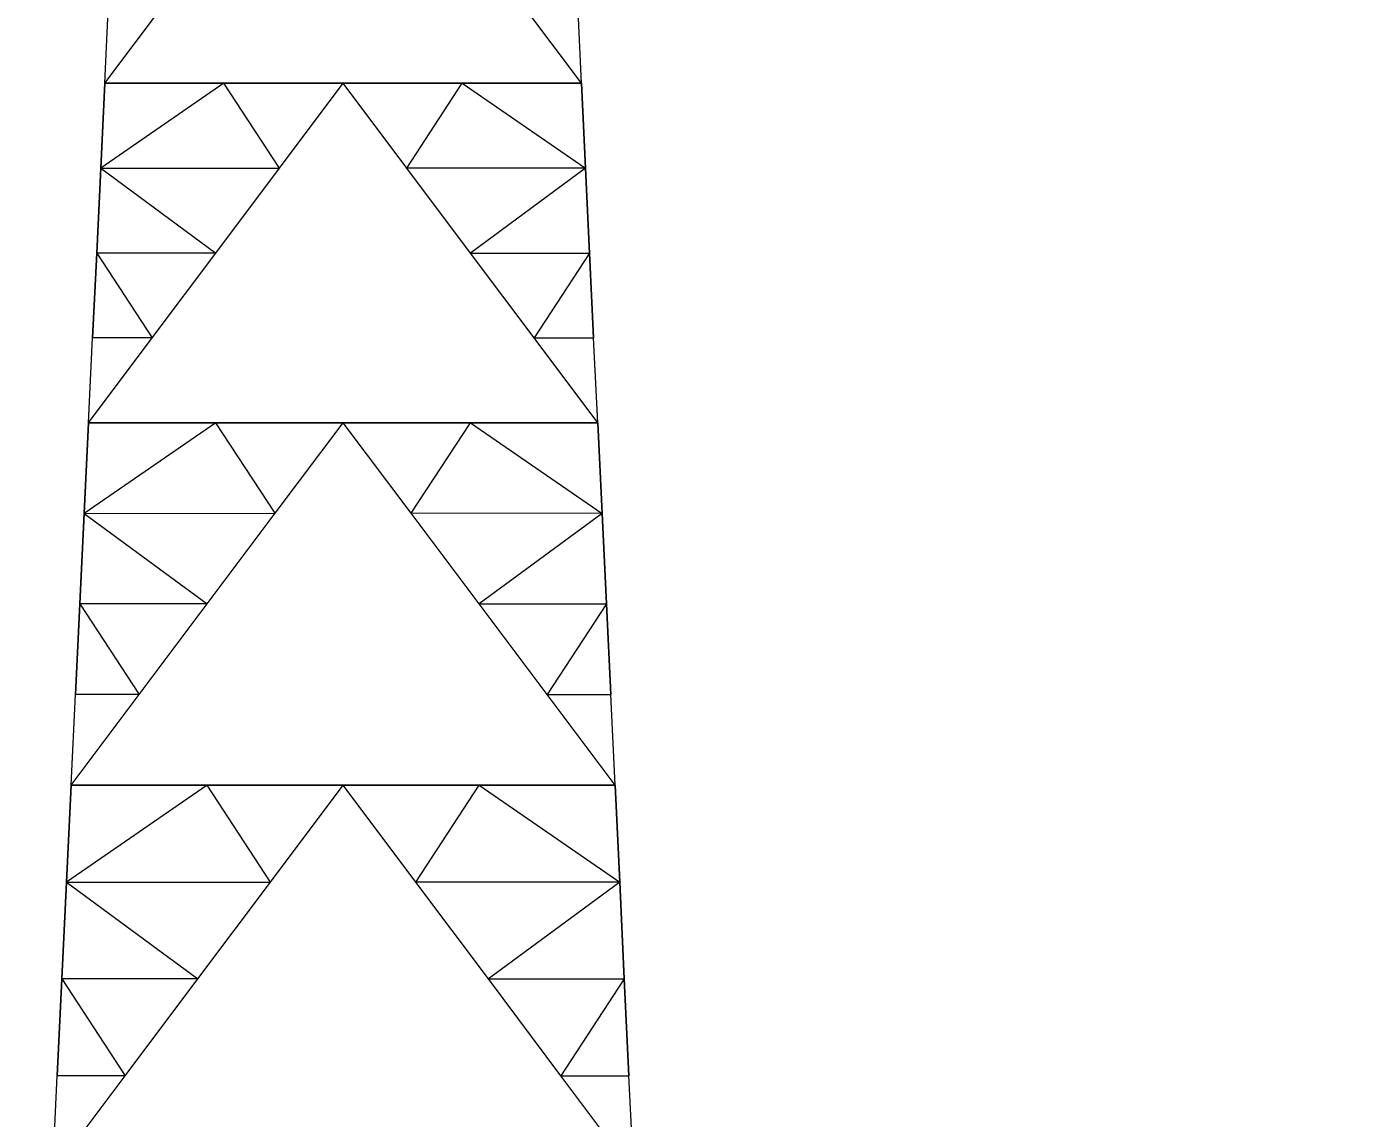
# Model space of a CAD drawing. Header units: millimetres. Extents: x 674 to 5889, y -153 to 3954.
# Drawn here: x 3122.31 to 3145.56, y 1359.39 to 1378.41 of the extents above; entities that cross this region are included whole.
import ezdxf

# ---------------------------------------------------------------- set-up
doc = ezdxf.new("R2010")
doc.units = ezdxf.units.MM
doc.layers.add('Dimensions', color=7, linetype='Continuous')
doc.layers.add('Towers', color=1, linetype='Continuous', lineweight=0)
doc.styles.get("Standard").update_dxf_attribs({"font": 'arial.ttf'})
doc.dimstyles.new('ISO-25', dxfattribs={"dimtxt": 2.5, "dimasz": 2.5, "dimexe": 1.25, "dimexo": 0.625, "dimtad": 1, "dimtxsty": 'Standard', "dimcen": 2.5, "dimadec": 0, "dimazin": 0, "dimtfac": 1, "dimtmove": 0, "dimatfit": 3, "dimfxl": 1, "dimarcsym": 0})

# ---------------------------------------------------------------- blocks, each defined once
blk = doc.blocks.new('_ArchTick')
at = {"color": 0, "linetype": 'ByBlock', "const_width": 0.15}
blk.add_lwpolyline([(-0.5, -0.5), (0.5, 0.5)], dxfattribs=at)
blk = doc.blocks.new('*D60')
at = {"color": 0, "lineweight": -2, "transparency": 16777216}
blk.add_line((2829.274, -144.563), (2959.274, -144.563), dxfattribs=at)
at = {"layer": 'Defpoints', "color": 0, "transparency": 16777216}
for p in [(5528.478, 3774.077), (5768.478, 3774.077), (5768.478, 3752.482), (2829.274, -118.354), (2959.274, -118.354), (2959.274, -144.563)]:
    blk.add_point(p, dxfattribs=at)
at = {"layer": 'Dimensions', "color": 0, "lineweight": -2, "transparency": 16777216}
blk.add_line((5528.478, 3752.482), (5768.478, 3752.482), dxfattribs=at)
at = {"color": 0, "lineweight": -2, "transparency": 16777216, "xscale": 15, "yscale": 15, "zscale": 15, "rotation": 180}
blk.add_blockref('_ArchTick', (2829.274, -144.563), dxfattribs=at)
at = {"color": 0, "lineweight": -2, "transparency": 16777216, "xscale": 15, "yscale": 15, "zscale": 15}
blk.add_blockref('_ArchTick', (2959.274, -144.563), dxfattribs=at)
at = {"layer": 'Dimensions', "color": 0, "lineweight": -2, "transparency": 16777216, "xscale": 2.5, "yscale": 2.5, "zscale": 2.5, "rotation": 180}
blk.add_blockref('_ArchTick', (5528.478, 3752.482), dxfattribs=at)
at = {"layer": 'Dimensions', "color": 0, "lineweight": -2, "transparency": 16777216, "xscale": 2.5, "yscale": 2.5, "zscale": 2.5}
blk.add_blockref('_ArchTick', (5768.478, 3752.482), dxfattribs=at)
at = {"color": 0, "transparency": 16777216, "insert": (2894.274, -136.274), "char_height": 15, "attachment_point": 5}
blk.add_mtext('130', dxfattribs=at)
at = {"layer": 'Dimensions', "color": 0, "transparency": 16777216, "insert": (5648.478, 3755.404), "char_height": 4.5, "attachment_point": 5}
blk.add_mtext('240m', dxfattribs=at)
blk = doc.blocks.new('*D58')
at = {"color": 0, "lineweight": -2, "transparency": 16777216}
blk.add_line((2393.626, -144.563), (2483.626, -144.563), dxfattribs=at)
at = {"layer": 'Defpoints', "color": 0, "transparency": 16777216}
for p in [(5603.478, 3819.077), (5583.397, 3774.077), (5603.478, 3774.077), (2393.626, -80.976), (2483.626, -80.976), (2483.626, -144.563)]:
    blk.add_point(p, dxfattribs=at)
at = {"layer": 'Dimensions', "color": 0, "lineweight": -2, "transparency": 16777216}
blk.add_line((5583.397, 3819.077), (5583.397, 3774.077), dxfattribs=at)
at = {"color": 0, "lineweight": -2, "transparency": 16777216, "xscale": 15, "yscale": 15, "zscale": 15, "rotation": 180}
blk.add_blockref('_ArchTick', (2393.626, -144.563), dxfattribs=at)
at = {"color": 0, "lineweight": -2, "transparency": 16777216, "xscale": 15, "yscale": 15, "zscale": 15}
blk.add_blockref('_ArchTick', (2483.626, -144.563), dxfattribs=at)
at = {"layer": 'Dimensions', "color": 0, "lineweight": -2, "transparency": 16777216, "xscale": 2.5, "yscale": 2.5, "zscale": 2.5}
for p, rotation in [((5583.397, 3819.077), 90), ((5583.397, 3774.077), 270)]:
    blk.add_blockref('_ArchTick', p, dxfattribs=dict(at, rotation=rotation))
at = {"color": 0, "transparency": 16777216, "insert": (2438.626, -136.279), "char_height": 15, "attachment_point": 5}
blk.add_mtext('90', dxfattribs=at)
at = {"layer": 'Dimensions', "color": 0, "transparency": 16777216, "insert": (5580.484, 3796.577), "char_height": 4.5, "attachment_point": 5, "rotation": 90}
blk.add_mtext('45m', dxfattribs=at)
blk = doc.blocks.new('*D62')
at = {"color": 0, "lineweight": -2, "transparency": 16777216}
blk.add_line((2577.797, -35.976), (2577.797, -85.976), dxfattribs=at)
at = {"layer": 'Defpoints', "color": 0, "transparency": 16777216}
for p in [(5529.806, 3893.742), (5528.478, 3889.077), (5643.378, 3856.377), (2597.989, -35.976), (2577.797, -85.976), (2597.989, -85.976)]:
    blk.add_point(p, dxfattribs=at)
at = {"layer": 'Dimensions', "color": 0, "lineweight": -2, "transparency": 16777216}
blk.add_line((5644.706, 3861.042), (5529.806, 3893.742), dxfattribs=at)
at = {"color": 0, "lineweight": -2, "transparency": 16777216, "xscale": 15, "yscale": 15, "zscale": 15}
for p, rotation in [((2577.797, -35.976), 90), ((2577.797, -85.976), 270)]:
    blk.add_blockref('_ArchTick', p, dxfattribs=dict(at, rotation=rotation))
at = {"layer": 'Dimensions', "color": 0, "lineweight": -2, "transparency": 16777216, "xscale": 2.5, "yscale": 2.5, "zscale": 2.5}
for p, rotation in [((5529.806, 3893.742), 164.113896019455), ((5644.706, 3861.042), 344.113896019455)]:
    blk.add_blockref('_ArchTick', p, dxfattribs=dict(at, rotation=rotation))
at = {"color": 0, "transparency": 16777216, "insert": (2569.514, -60.976), "char_height": 15, "attachment_point": 5, "rotation": 90}
blk.add_mtext('50', dxfattribs=at)
at = {"layer": 'Dimensions', "color": 0, "transparency": 16777216, "insert": (5588.056, 3880.203), "char_height": 4.5, "attachment_point": 5, "rotation": 344.1139}
blk.add_mtext('119.5m', dxfattribs=at)
blk = doc.blocks.new('*D63')
at = {"color": 0, "lineweight": -2, "transparency": 16777216}
blk.add_line((2809.512, -31.439), (2809.512, -86.439), dxfattribs=at)
at = {"layer": 'Defpoints', "color": 0, "transparency": 16777216}
for p in [(5643.378, 3866.577), (5527.736, 3834.542), (5528.478, 3832.07), (2829.274, -31.439), (2809.512, -86.439), (2829.274, -86.439)]:
    blk.add_point(p, dxfattribs=at)
at = {"layer": 'Dimensions', "color": 0, "lineweight": -2, "transparency": 16777216}
blk.add_line((5642.636, 3869.049), (5527.736, 3834.542), dxfattribs=at)
at = {"color": 0, "lineweight": -2, "transparency": 16777216, "xscale": 15, "yscale": 15, "zscale": 15}
for p, rotation in [((2809.512, -31.439), 90), ((2809.512, -86.439), 270)]:
    blk.add_blockref('_ArchTick', p, dxfattribs=dict(at, rotation=rotation))
at = {"layer": 'Dimensions', "color": 0, "lineweight": -2, "transparency": 16777216, "xscale": 2.5, "yscale": 2.5, "zscale": 2.5}
for p, rotation in [((5642.636, 3869.049), 16.71614301521846), ((5527.736, 3834.542), 196.7161430152185)]:
    blk.add_blockref('_ArchTick', p, dxfattribs=dict(at, rotation=rotation))
at = {"color": 0, "transparency": 16777216, "insert": (2801.259, -58.939), "char_height": 15, "attachment_point": 5, "rotation": 90}
blk.add_mtext('55', dxfattribs=at)
at = {"layer": 'Dimensions', "color": 0, "transparency": 16777216, "insert": (5584.345, 3854.594), "char_height": 4.5, "attachment_point": 5, "rotation": 16.7161}
blk.add_mtext('120m', dxfattribs=at)
blk = doc.blocks.new('*D59')
at = {"color": 0, "lineweight": -2, "transparency": 16777216}
blk.add_line((2597.989, -144.563), (2697.989, -144.563), dxfattribs=at)
at = {"layer": 'Defpoints', "color": 0, "transparency": 16777216}
for p in [(5623.478, 3781.175), (5673.478, 3781.175), (5673.478, 3764.268), (2597.989, -85.976), (2697.989, -85.976), (2697.989, -144.563)]:
    blk.add_point(p, dxfattribs=at)
at = {"layer": 'Dimensions', "color": 0, "lineweight": -2, "transparency": 16777216}
blk.add_line((5623.478, 3764.268), (5673.478, 3764.268), dxfattribs=at)
at = {"color": 0, "lineweight": -2, "transparency": 16777216, "xscale": 15, "yscale": 15, "zscale": 15, "rotation": 180}
blk.add_blockref('_ArchTick', (2597.989, -144.563), dxfattribs=at)
at = {"color": 0, "lineweight": -2, "transparency": 16777216, "xscale": 15, "yscale": 15, "zscale": 15}
blk.add_blockref('_ArchTick', (2697.989, -144.563), dxfattribs=at)
at = {"layer": 'Dimensions', "color": 0, "lineweight": -2, "transparency": 16777216, "xscale": 2.5, "yscale": 2.5, "zscale": 2.5, "rotation": 180}
blk.add_blockref('_ArchTick', (5623.478, 3764.268), dxfattribs=at)
at = {"layer": 'Dimensions', "color": 0, "lineweight": -2, "transparency": 16777216, "xscale": 2.5, "yscale": 2.5, "zscale": 2.5}
blk.add_blockref('_ArchTick', (5673.478, 3764.268), dxfattribs=at)
at = {"color": 0, "transparency": 16777216, "insert": (2647.989, -136.279), "char_height": 15, "attachment_point": 5}
blk.add_mtext('100', dxfattribs=at)
at = {"layer": 'Dimensions', "color": 0, "transparency": 16777216, "insert": (5648.478, 3767.191), "char_height": 4.5, "attachment_point": 5}
blk.add_mtext('50m', dxfattribs=at)
blk = doc.blocks.new('*D61')
at = {"color": 0, "lineweight": -2, "transparency": 16777216}
blk.add_line((2373.545, -35.976), (2373.545, -80.976), dxfattribs=at)
at = {"layer": 'Defpoints', "color": 0, "transparency": 16777216}
for p in [(5648.478, 3856.377), (5645.288, 3779.077), (5648.478, 3779.077), (2393.626, -35.976), (2373.545, -80.976), (2393.626, -80.976)]:
    blk.add_point(p, dxfattribs=at)
at = {"layer": 'Dimensions', "color": 0, "lineweight": -2, "transparency": 16777216}
blk.add_line((5645.288, 3856.377), (5645.288, 3779.077), dxfattribs=at)
at = {"color": 0, "lineweight": -2, "transparency": 16777216, "xscale": 15, "yscale": 15, "zscale": 15}
for p, rotation in [((2373.545, -35.976), 90), ((2373.545, -80.976), 270)]:
    blk.add_blockref('_ArchTick', p, dxfattribs=dict(at, rotation=rotation))
at = {"layer": 'Dimensions', "color": 0, "lineweight": -2, "transparency": 16777216, "xscale": 2.5, "yscale": 2.5, "zscale": 2.5}
for p, rotation in [((5645.288, 3856.377), 90), ((5645.288, 3779.077), 270)]:
    blk.add_blockref('_ArchTick', p, dxfattribs=dict(at, rotation=rotation))
at = {"color": 0, "transparency": 16777216, "insert": (2365.292, -58.476), "char_height": 15, "attachment_point": 5, "rotation": 90}
blk.add_mtext('45', dxfattribs=at)
at = {"layer": 'Dimensions', "color": 0, "transparency": 16777216, "insert": (5642.364, 3817.906), "char_height": 4.5, "attachment_point": 5, "rotation": 90}
blk.add_mtext('77.3m', dxfattribs=at)

msp = doc.modelspace()

# ---------------------------------------------------------------- linework, layer by layer
at = {"layer": 'Towers'}
for p, q in [((3123.674, 1377.421), (3124.712, 1378.805)), ((3123.674, 1377.421), (3124.712, 1378.805)), ((3123.674, 1377.421), (3123.74, 1378.805)), ((3123.674, 1377.421), (3123.74, 1378.805)), ((3123.674, 1377.421), (3123.74, 1378.805)), ((3123.674, 1377.421), (3123.74, 1378.805)), ((3131.977, 1377.421), (3130.939, 1378.805)), ((3131.977, 1377.421), (3130.939, 1378.805)), ((3131.977, 1377.421), (3131.911, 1378.805)), ((3131.977, 1377.421), (3131.911, 1378.805)), ((3131.977, 1377.421), (3131.911, 1378.805)), ((3131.977, 1377.421), (3131.911, 1378.805)), ((3125.75, 1377.421), (3123.603, 1375.943)), ((3125.75, 1377.421), (3123.603, 1375.943)), ((3123.603, 1375.944), (3123.674, 1377.421)), ((3123.674, 1377.421), (3123.603, 1375.943)), ((3123.603, 1375.944), (3123.674, 1377.421)), ((3123.603, 1375.943), (3123.674, 1377.421)), ((3123.603, 1375.944), (3123.674, 1377.421)), ((3123.674, 1377.421), (3123.603, 1375.943)), ((3123.603, 1375.944), (3123.674, 1377.421)), ((3123.603, 1375.943), (3123.674, 1377.421)), ((3123.674, 1377.421), (3125.75, 1377.421)), ((3125.75, 1377.421), (3123.674, 1377.421)), ((3123.674, 1377.421), (3124.712, 1377.421)), ((3124.712, 1377.421), (3123.674, 1377.421)), ((3123.674, 1377.421), (3125.75, 1377.421)), ((3125.75, 1377.421), (3123.674, 1377.421)), ((3127.826, 1377.421), (3123.674, 1377.421)), ((3123.674, 1377.421), (3127.826, 1377.421)), ((3125.75, 1377.421), (3123.674, 1377.421)), ((3125.75, 1377.421), (3123.674, 1377.421)), ((3125.75, 1377.421), (3126.788, 1377.421)), ((3126.788, 1377.421), (3125.75, 1377.421)), ((3126.718, 1375.944), (3125.75, 1377.421)), ((3127.826, 1377.421), (3125.75, 1377.421)), ((3126.718, 1375.944), (3125.75, 1377.421)), ((3127.826, 1377.421), (3125.75, 1377.421)), ((3126.718, 1375.944), (3127.826, 1377.421)), ((3126.718, 1375.944), (3127.826, 1377.421)), ((3128.863, 1377.421), (3126.788, 1377.421)), ((3128.863, 1377.421), (3126.788, 1377.421)), ((3131.977, 1377.421), (3127.826, 1377.421)), ((3127.826, 1377.421), (3131.977, 1377.421)), ((3128.934, 1375.944), (3127.826, 1377.421)), ((3127.826, 1377.421), (3129.901, 1377.421)), ((3128.934, 1375.944), (3127.826, 1377.421)), ((3127.826, 1377.421), (3129.901, 1377.421)), ((3128.863, 1377.421), (3129.901, 1377.421)), ((3129.901, 1377.421), (3128.863, 1377.421)), ((3128.934, 1375.944), (3129.901, 1377.421)), ((3128.934, 1375.944), (3129.901, 1377.421)), ((3131.977, 1377.421), (3129.901, 1377.421)), ((3129.901, 1377.421), (3131.977, 1377.421)), ((3129.901, 1377.421), (3131.977, 1377.421)), ((3129.901, 1377.421), (3131.977, 1377.421)), ((3129.901, 1377.421), (3132.048, 1375.943)), ((3129.901, 1377.421), (3131.977, 1377.421)), ((3129.901, 1377.421), (3132.048, 1375.943)), ((3129.901, 1377.421), (3131.977, 1377.421)), ((3130.939, 1377.421), (3131.977, 1377.421)), ((3131.977, 1377.421), (3130.939, 1377.421)), ((3132.048, 1375.944), (3131.977, 1377.421)), ((3131.977, 1377.421), (3132.048, 1375.943)), ((3132.048, 1375.944), (3131.977, 1377.421)), ((3132.048, 1375.943), (3131.977, 1377.421)), ((3132.048, 1375.944), (3131.977, 1377.421)), ((3131.977, 1377.421), (3132.048, 1375.943)), ((3132.048, 1375.944), (3131.977, 1377.421)), ((3132.048, 1375.943), (3131.977, 1377.421)), ((3123.533, 1374.465), (3123.603, 1375.944)), ((3123.533, 1374.465), (3123.603, 1375.944)), ((3123.603, 1375.943), (3123.533, 1374.465)), ((3123.533, 1374.465), (3123.603, 1375.943)), ((3123.603, 1375.943), (3123.533, 1374.465)), ((3123.533, 1374.465), (3123.603, 1375.943)), ((3123.603, 1375.943), (3126.718, 1375.944)), ((3123.603, 1375.943), (3126.718, 1375.944)), ((3123.603, 1375.943), (3123.603, 1375.944)), ((3123.603, 1375.943), (3123.603, 1375.944)), ((3123.603, 1375.943), (3125.608, 1374.465)), ((3123.603, 1375.943), (3125.608, 1374.465)), ((3125.608, 1374.465), (3126.718, 1375.944)), ((3125.608, 1374.465), (3126.718, 1375.944)), ((3130.043, 1374.465), (3128.934, 1375.944)), ((3132.048, 1375.943), (3128.934, 1375.944)), ((3130.043, 1374.465), (3128.934, 1375.944)), ((3132.048, 1375.943), (3128.934, 1375.944)), ((3132.048, 1375.943), (3130.043, 1374.465)), ((3132.048, 1375.943), (3130.043, 1374.465)), ((3132.119, 1374.465), (3132.048, 1375.944)), ((3132.048, 1375.943), (3132.048, 1375.944)), ((3132.119, 1374.465), (3132.048, 1375.944)), ((3132.048, 1375.943), (3132.048, 1375.944)), ((3132.048, 1375.943), (3132.119, 1374.465)), ((3132.119, 1374.465), (3132.048, 1375.943)), ((3132.048, 1375.943), (3132.119, 1374.465)), ((3132.119, 1374.465), (3132.048, 1375.943)), ((3123.462, 1372.987), (3123.533, 1374.465)), ((3123.533, 1374.465), (3123.462, 1372.987)), ((3123.462, 1372.987), (3123.533, 1374.465)), ((3123.462, 1372.987), (3123.533, 1374.465)), ((3123.533, 1374.465), (3123.462, 1372.987)), ((3123.462, 1372.987), (3123.533, 1374.465)), ((3123.533, 1374.465), (3124.5, 1372.987)), ((3125.608, 1374.465), (3123.533, 1374.465)), ((3123.533, 1374.465), (3124.5, 1372.987)), ((3125.608, 1374.465), (3123.533, 1374.465)), ((3123.533, 1374.465), (3123.533, 1374.465)), ((3123.533, 1374.465), (3123.533, 1374.465)), ((3124.5, 1372.987), (3125.608, 1374.465)), ((3124.5, 1372.987), (3125.608, 1374.465)), ((3131.151, 1372.987), (3130.043, 1374.465)), ((3130.043, 1374.465), (3132.119, 1374.465)), ((3131.151, 1372.987), (3130.043, 1374.465)), ((3130.043, 1374.465), (3132.119, 1374.465)), ((3132.119, 1374.465), (3131.151, 1372.987)), ((3132.119, 1374.465), (3131.151, 1372.987)), ((3132.189, 1372.987), (3132.119, 1374.465)), ((3132.119, 1374.465), (3132.189, 1372.987)), ((3132.119, 1374.465), (3132.119, 1374.465)), ((3132.189, 1372.987), (3132.119, 1374.465)), ((3132.189, 1372.987), (3132.119, 1374.465)), ((3132.119, 1374.465), (3132.189, 1372.987)), ((3132.119, 1374.465), (3132.119, 1374.465)), ((3132.189, 1372.987), (3132.119, 1374.465)), ((3123.391, 1371.509), (3124.5, 1372.987)), ((3123.391, 1371.509), (3124.5, 1372.987)), ((3123.391, 1371.509), (3123.462, 1372.987)), ((3123.391, 1371.509), (3123.462, 1372.987)), ((3123.391, 1371.509), (3123.462, 1372.987)), ((3123.391, 1371.509), (3123.462, 1372.987)), ((3124.5, 1372.987), (3123.462, 1372.987)), ((3124.5, 1372.987), (3123.462, 1372.987)), ((3123.462, 1372.987), (3123.462, 1372.987)), ((3123.462, 1372.987), (3123.462, 1372.987)), ((3132.26, 1371.509), (3131.151, 1372.987)), ((3131.151, 1372.987), (3132.189, 1372.987)), ((3132.26, 1371.509), (3131.151, 1372.987)), ((3131.151, 1372.987), (3132.189, 1372.987)), ((3132.26, 1371.509), (3132.189, 1372.987)), ((3132.189, 1372.987), (3132.189, 1372.987)), ((3132.26, 1371.509), (3132.189, 1372.987)), ((3132.26, 1371.509), (3132.189, 1372.987)), ((3132.189, 1372.987), (3132.189, 1372.987)), ((3132.26, 1371.509), (3132.189, 1372.987)), ((3125.608, 1371.509), (3123.316, 1369.93)), ((3125.608, 1371.509), (3123.316, 1369.93)), ((3123.316, 1369.931), (3123.391, 1371.509)), ((3123.391, 1371.509), (3123.316, 1369.93)), ((3123.316, 1369.931), (3123.391, 1371.509)), ((3123.316, 1369.93), (3123.391, 1371.509)), ((3123.316, 1369.931), (3123.391, 1371.509)), ((3123.391, 1371.509), (3123.316, 1369.93)), ((3123.316, 1369.931), (3123.391, 1371.509)), ((3123.316, 1369.93), (3123.391, 1371.509)), ((3123.391, 1371.509), (3125.608, 1371.509)), ((3125.608, 1371.509), (3123.391, 1371.509)), ((3123.391, 1371.509), (3124.5, 1371.509)), ((3124.5, 1371.509), (3123.391, 1371.509)), ((3123.391, 1371.509), (3125.608, 1371.509)), ((3125.608, 1371.509), (3123.391, 1371.509)), ((3127.826, 1371.509), (3123.391, 1371.509)), ((3123.391, 1371.509), (3127.826, 1371.509)), ((3125.608, 1371.509), (3123.391, 1371.509)), ((3125.608, 1371.509), (3123.391, 1371.509)), ((3125.608, 1371.509), (3126.717, 1371.509)), ((3126.717, 1371.509), (3125.608, 1371.509)), ((3126.642, 1369.931), (3125.608, 1371.509)), ((3127.826, 1371.509), (3125.608, 1371.509)), ((3126.642, 1369.931), (3125.608, 1371.509)), ((3127.826, 1371.509), (3125.608, 1371.509)), ((3126.642, 1369.931), (3127.826, 1371.509)), ((3126.642, 1369.931), (3127.826, 1371.509)), ((3128.934, 1371.509), (3126.717, 1371.509)), ((3128.934, 1371.509), (3126.717, 1371.509)), ((3132.26, 1371.509), (3127.826, 1371.509)), ((3127.826, 1371.509), (3132.26, 1371.509)), ((3129.009, 1369.931), (3127.826, 1371.509)), ((3127.826, 1371.509), (3130.043, 1371.509)), ((3129.009, 1369.931), (3127.826, 1371.509)), ((3127.826, 1371.509), (3130.043, 1371.509)), ((3128.934, 1371.509), (3130.043, 1371.509)), ((3130.043, 1371.509), (3128.934, 1371.509)), ((3129.009, 1369.931), (3130.043, 1371.509)), ((3129.009, 1369.931), (3130.043, 1371.509)), ((3132.26, 1371.509), (3130.043, 1371.509)), ((3130.043, 1371.509), (3132.26, 1371.509)), ((3130.043, 1371.509), (3132.26, 1371.509)), ((3130.043, 1371.509), (3132.26, 1371.509)), ((3130.043, 1371.509), (3132.335, 1369.93)), ((3130.043, 1371.509), (3132.26, 1371.509)), ((3130.043, 1371.509), (3132.335, 1369.93)), ((3130.043, 1371.509), (3132.26, 1371.509)), ((3131.151, 1371.509), (3132.26, 1371.509)), ((3132.26, 1371.509), (3131.151, 1371.509)), ((3132.335, 1369.931), (3132.26, 1371.509)), ((3132.26, 1371.509), (3132.335, 1369.93)), ((3132.335, 1369.931), (3132.26, 1371.509)), ((3132.335, 1369.93), (3132.26, 1371.509)), ((3132.335, 1369.931), (3132.26, 1371.509)), ((3132.26, 1371.509), (3132.335, 1369.93)), ((3132.335, 1369.931), (3132.26, 1371.509)), ((3132.335, 1369.93), (3132.26, 1371.509)), ((3123.24, 1368.351), (3123.316, 1369.931)), ((3123.24, 1368.351), (3123.316, 1369.931)), ((3123.316, 1369.93), (3123.24, 1368.351)), ((3123.24, 1368.351), (3123.316, 1369.93)), ((3123.316, 1369.93), (3123.24, 1368.351)), ((3123.24, 1368.351), (3123.316, 1369.93)), ((3123.316, 1369.93), (3126.642, 1369.931)), ((3123.316, 1369.93), (3126.642, 1369.931)), ((3123.316, 1369.93), (3123.316, 1369.931)), ((3123.316, 1369.93), (3123.316, 1369.931)), ((3123.316, 1369.93), (3125.457, 1368.351)), ((3123.316, 1369.93), (3125.457, 1368.351)), ((3125.457, 1368.351), (3126.642, 1369.931)), ((3125.457, 1368.351), (3126.642, 1369.931)), ((3130.194, 1368.351), (3129.009, 1369.931)), ((3132.335, 1369.93), (3129.009, 1369.931)), ((3130.194, 1368.351), (3129.009, 1369.931)), ((3132.335, 1369.93), (3129.009, 1369.931)), ((3132.335, 1369.93), (3130.194, 1368.351)), ((3132.335, 1369.93), (3130.194, 1368.351)), ((3132.411, 1368.351), (3132.335, 1369.931)), ((3132.335, 1369.93), (3132.335, 1369.931)), ((3132.411, 1368.351), (3132.335, 1369.931)), ((3132.335, 1369.93), (3132.335, 1369.931)), ((3132.335, 1369.93), (3132.411, 1368.351)), ((3132.411, 1368.351), (3132.335, 1369.93)), ((3132.335, 1369.93), (3132.411, 1368.351)), ((3132.411, 1368.351), (3132.335, 1369.93)), ((3123.165, 1366.772), (3123.24, 1368.351)), ((3123.24, 1368.351), (3123.165, 1366.772)), ((3123.165, 1366.772), (3123.24, 1368.351)), ((3123.165, 1366.772), (3123.24, 1368.351)), ((3123.24, 1368.351), (3123.165, 1366.772)), ((3123.165, 1366.772), (3123.24, 1368.351)), ((3123.24, 1368.351), (3124.273, 1366.772)), ((3125.457, 1368.351), (3123.24, 1368.351)), ((3123.24, 1368.351), (3124.273, 1366.772)), ((3125.457, 1368.351), (3123.24, 1368.351)), ((3123.24, 1368.351), (3123.24, 1368.351)), ((3123.24, 1368.351), (3123.24, 1368.351)), ((3124.273, 1366.772), (3125.457, 1368.351)), ((3124.273, 1366.772), (3125.457, 1368.351)), ((3131.378, 1366.772), (3130.194, 1368.351)), ((3130.194, 1368.351), (3132.411, 1368.351)), ((3131.378, 1366.772), (3130.194, 1368.351)), ((3130.194, 1368.351), (3132.411, 1368.351)), ((3132.411, 1368.351), (3131.378, 1366.772)), ((3132.411, 1368.351), (3131.378, 1366.772)), ((3132.486, 1366.772), (3132.411, 1368.351)), ((3132.411, 1368.351), (3132.486, 1366.772)), ((3132.411, 1368.351), (3132.411, 1368.351)), ((3132.486, 1366.772), (3132.411, 1368.351)), ((3132.486, 1366.772), (3132.411, 1368.351)), ((3132.411, 1368.351), (3132.486, 1366.772)), ((3132.411, 1368.351), (3132.411, 1368.351)), ((3132.486, 1366.772), (3132.411, 1368.351)), ((3123.089, 1365.193), (3124.273, 1366.772)), ((3123.089, 1365.193), (3124.273, 1366.772)), ((3123.089, 1365.193), (3123.165, 1366.772)), ((3123.089, 1365.193), (3123.165, 1366.772)), ((3123.089, 1365.193), (3123.165, 1366.772)), ((3123.089, 1365.193), (3123.165, 1366.772)), ((3124.273, 1366.772), (3123.165, 1366.772)), ((3124.273, 1366.772), (3123.165, 1366.772)), ((3123.165, 1366.772), (3123.165, 1366.772)), ((3123.165, 1366.772), (3123.165, 1366.772)), ((3132.562, 1365.193), (3131.378, 1366.772)), ((3131.378, 1366.772), (3132.486, 1366.772)), ((3132.562, 1365.193), (3131.378, 1366.772)), ((3131.378, 1366.772), (3132.486, 1366.772)), ((3132.562, 1365.193), (3132.486, 1366.772)), ((3132.486, 1366.772), (3132.486, 1366.772)), ((3132.562, 1365.193), (3132.486, 1366.772)), ((3132.562, 1365.193), (3132.486, 1366.772)), ((3132.486, 1366.772), (3132.486, 1366.772)), ((3132.562, 1365.193), (3132.486, 1366.772)), ((3125.457, 1365.193), (3123.009, 1363.507)), ((3125.457, 1365.193), (3123.009, 1363.507)), ((3123.009, 1363.508), (3123.089, 1365.193)), ((3123.089, 1365.193), (3123.009, 1363.507)), ((3123.009, 1363.508), (3123.089, 1365.193)), ((3123.009, 1363.507), (3123.089, 1365.193)), ((3123.009, 1363.508), (3123.089, 1365.193)), ((3123.089, 1365.193), (3123.009, 1363.507)), ((3123.009, 1363.508), (3123.089, 1365.193)), ((3123.009, 1363.507), (3123.089, 1365.193)), ((3123.089, 1365.193), (3125.457, 1365.193)), ((3125.457, 1365.193), (3123.089, 1365.193)), ((3123.089, 1365.193), (3124.273, 1365.193)), ((3124.273, 1365.193), (3123.089, 1365.193)), ((3123.089, 1365.193), (3125.457, 1365.193)), ((3125.457, 1365.193), (3123.089, 1365.193)), ((3127.826, 1365.193), (3123.089, 1365.193)), ((3123.089, 1365.193), (3127.826, 1365.193)), ((3125.457, 1365.193), (3123.089, 1365.193)), ((3125.457, 1365.193), (3123.089, 1365.193)), ((3125.457, 1365.193), (3126.642, 1365.193)), ((3126.642, 1365.193), (3125.457, 1365.193)), ((3126.561, 1363.508), (3125.457, 1365.193)), ((3127.826, 1365.193), (3125.457, 1365.193)), ((3126.561, 1363.508), (3125.457, 1365.193)), ((3127.826, 1365.193), (3125.457, 1365.193)), ((3126.561, 1363.508), (3127.826, 1365.193)), ((3126.561, 1363.508), (3127.826, 1365.193)), ((3129.01, 1365.193), (3126.642, 1365.193)), ((3129.01, 1365.193), (3126.642, 1365.193)), ((3132.562, 1365.193), (3127.826, 1365.193)), ((3127.826, 1365.193), (3132.562, 1365.193)), ((3129.09, 1363.508), (3127.826, 1365.193)), ((3127.826, 1365.193), (3130.194, 1365.193)), ((3129.09, 1363.508), (3127.826, 1365.193)), ((3127.826, 1365.193), (3130.194, 1365.193)), ((3129.01, 1365.193), (3130.194, 1365.193)), ((3130.194, 1365.193), (3129.01, 1365.193)), ((3129.09, 1363.508), (3130.194, 1365.193)), ((3129.09, 1363.508), (3130.194, 1365.193)), ((3132.562, 1365.193), (3130.194, 1365.193)), ((3130.194, 1365.193), (3132.562, 1365.193)), ((3130.194, 1365.193), (3132.562, 1365.193)), ((3130.194, 1365.193), (3132.562, 1365.193)), ((3130.194, 1365.193), (3132.643, 1363.507)), ((3130.194, 1365.193), (3132.562, 1365.193)), ((3130.194, 1365.193), (3132.643, 1363.507)), ((3130.194, 1365.193), (3132.562, 1365.193)), ((3131.378, 1365.193), (3132.562, 1365.193)), ((3132.562, 1365.193), (3131.378, 1365.193)), ((3132.643, 1363.508), (3132.562, 1365.193)), ((3132.562, 1365.193), (3132.643, 1363.507)), ((3132.643, 1363.508), (3132.562, 1365.193)), ((3132.643, 1363.507), (3132.562, 1365.193)), ((3132.643, 1363.508), (3132.562, 1365.193)), ((3132.562, 1365.193), (3132.643, 1363.507)), ((3132.643, 1363.508), (3132.562, 1365.193)), ((3132.643, 1363.507), (3132.562, 1365.193)), ((3122.928, 1361.821), (3123.009, 1363.508)), ((3122.928, 1361.821), (3123.009, 1363.508)), ((3123.009, 1363.507), (3122.928, 1361.821)), ((3122.928, 1361.821), (3123.009, 1363.507)), ((3123.009, 1363.507), (3122.928, 1361.821)), ((3122.928, 1361.821), (3123.009, 1363.507)), ((3123.009, 1363.507), (3126.561, 1363.508)), ((3123.009, 1363.507), (3126.561, 1363.508)), ((3123.009, 1363.507), (3123.009, 1363.508)), ((3123.009, 1363.507), (3123.009, 1363.508)), ((3123.009, 1363.507), (3125.296, 1361.821)), ((3123.009, 1363.507), (3125.296, 1361.821)), ((3125.296, 1361.821), (3126.561, 1363.508)), ((3125.296, 1361.821), (3126.561, 1363.508)), ((3130.355, 1361.821), (3129.09, 1363.508)), ((3132.643, 1363.507), (3129.09, 1363.508)), ((3130.355, 1361.821), (3129.09, 1363.508)), ((3132.643, 1363.507), (3129.09, 1363.508)), ((3132.643, 1363.507), (3130.355, 1361.821)), ((3132.643, 1363.507), (3130.355, 1361.821)), ((3132.723, 1361.821), (3132.643, 1363.508)), ((3132.643, 1363.507), (3132.643, 1363.508)), ((3132.723, 1361.821), (3132.643, 1363.508)), ((3132.643, 1363.507), (3132.643, 1363.508)), ((3132.643, 1363.507), (3132.723, 1361.821)), ((3132.723, 1361.821), (3132.643, 1363.507)), ((3132.643, 1363.507), (3132.723, 1361.821)), ((3132.723, 1361.821), (3132.643, 1363.507)), ((3122.847, 1360.134), (3122.928, 1361.821)), ((3122.928, 1361.821), (3122.847, 1360.134)), ((3122.847, 1360.134), (3122.928, 1361.821)), ((3122.847, 1360.134), (3122.928, 1361.821)), ((3122.928, 1361.821), (3122.847, 1360.134)), ((3122.847, 1360.134), (3122.928, 1361.821)), ((3122.928, 1361.821), (3124.031, 1360.134)), ((3125.296, 1361.821), (3122.928, 1361.821)), ((3122.928, 1361.821), (3124.031, 1360.134)), ((3125.296, 1361.821), (3122.928, 1361.821)), ((3122.928, 1361.821), (3122.928, 1361.821)), ((3122.928, 1361.821), (3122.928, 1361.821)), ((3124.031, 1360.134), (3125.296, 1361.821)), ((3124.031, 1360.134), (3125.296, 1361.821)), ((3131.62, 1360.134), (3130.355, 1361.821)), ((3130.355, 1361.821), (3132.723, 1361.821)), ((3131.62, 1360.134), (3130.355, 1361.821)), ((3130.355, 1361.821), (3132.723, 1361.821)), ((3132.723, 1361.821), (3131.62, 1360.134)), ((3132.723, 1361.821), (3131.62, 1360.134)), ((3132.804, 1360.134), (3132.723, 1361.821)), ((3132.723, 1361.821), (3132.804, 1360.134)), ((3132.723, 1361.821), (3132.723, 1361.821)), ((3132.804, 1360.134), (3132.723, 1361.821)), ((3132.804, 1360.134), (3132.723, 1361.821)), ((3132.723, 1361.821), (3132.804, 1360.134)), ((3132.723, 1361.821), (3132.723, 1361.821)), ((3132.804, 1360.134), (3132.723, 1361.821)), ((3122.767, 1358.448), (3124.031, 1360.134)), ((3122.767, 1358.448), (3124.031, 1360.134)), ((3122.767, 1358.448), (3122.847, 1360.134)), ((3122.767, 1358.448), (3122.847, 1360.134)), ((3122.767, 1358.448), (3122.847, 1360.134)), ((3122.767, 1358.448), (3122.847, 1360.134)), ((3124.031, 1360.134), (3122.847, 1360.134)), ((3124.031, 1360.134), (3122.847, 1360.134)), ((3122.847, 1360.134), (3122.847, 1360.134)), ((3122.847, 1360.134), (3122.847, 1360.134)), ((3132.885, 1358.448), (3131.62, 1360.134)), ((3131.62, 1360.134), (3132.804, 1360.134)), ((3132.885, 1358.448), (3131.62, 1360.134)), ((3131.62, 1360.134), (3132.804, 1360.134)), ((3132.885, 1358.448), (3132.804, 1360.134)), ((3132.804, 1360.134), (3132.804, 1360.134)), ((3132.885, 1358.448), (3132.804, 1360.134)), ((3132.885, 1358.448), (3132.804, 1360.134)), ((3132.804, 1360.134), (3132.804, 1360.134)), ((3132.885, 1358.448), (3132.804, 1360.134))]:
    msp.add_line(p, q, dxfattribs=at)

# ---------------------------------------------------------------- dimensions: what is measured, and where the dimension line sits
at = {"layer": 'Dimensions'}
for p1, p2, distance, override, picture, middle in [((5643.378, 3856.377), (5528.478, 3889.077), -4.85, {"dimtxt": 4.5, "dimexe": 2, "dimexo": 3, "dimdec": 1, "dimdsep": 46, "dimpost": 'm', "dimblk1": 'ArchTick', "dimblk2": 'ArchTick', "dimsah": 1, "dimse1": 1, "dimse2": 1}, '*D62', (5588.056, 3880.203)), ((5643.378, 3866.577), (5528.478, 3832.07), -2.581, {"dimtxt": 4.5, "dimexe": 2, "dimexo": 3, "dimdec": 1, "dimpost": 'm', "dimblk1": 'ArchTick', "dimblk2": 'ArchTick', "dimsah": 1, "dimse1": 1, "dimse2": 1}, '*D63', (5584.345, 3854.594))]:
    dim = msp.add_aligned_dim(p1=p1, p2=p2, distance=distance, dimstyle='ISO-25', override=override, dxfattribs=at)
    dim.commit()
    dim.dimension.update_dxf_attribs({"geometry": picture, "text_midpoint": middle})
dim = msp.add_linear_dim(base=(5645.288, 3779.077), p1=(5648.478, 3856.377), p2=(5648.478, 3779.077), angle=90, dimstyle='ISO-25', override={"dimtxt": 4.5, "dimexe": 2, "dimexo": 3, "dimdec": 1, "dimdsep": 46, "dimpost": 'm', "dimblk1": 'ArchTick', "dimblk2": 'ArchTick', "dimsah": 1, "dimse1": 1, "dimse2": 1}, dxfattribs=at)
dim.commit()
dim.dimension.update_dxf_attribs({"geometry": '*D61', "text_midpoint": (5645.288, 3817.906), "dimtype": 160})
dim = msp.add_linear_dim(base=(5583.397, 3774.077), p1=(5603.478, 3819.077), p2=(5603.478, 3774.077), angle=90, dimstyle='ISO-25', override={"dimtxt": 4.5, "dimexe": 2, "dimexo": 3, "dimdec": 1, "dimpost": 'm', "dimblk1": 'ArchTick', "dimblk2": 'ArchTick', "dimsah": 1, "dimse1": 1, "dimse2": 1}, dxfattribs=at)
dim.commit()
dim.dimension.update_dxf_attribs({"geometry": '*D58', "text_midpoint": (5580.484, 3796.577)})
for base, p1, p2, picture, middle in [((5673.478, 3764.268), (5623.478, 3781.175), (5673.478, 3781.175), '*D59', (5648.478, 3767.191)), ((5768.478, 3752.482), (5528.478, 3774.077), (5768.478, 3774.077), '*D60', (5648.478, 3755.404))]:
    dim = msp.add_linear_dim(base=base, p1=p1, p2=p2, dimstyle='ISO-25', override={"dimtxt": 4.5, "dimexe": 2, "dimexo": 3, "dimdec": 1, "dimdsep": 46, "dimpost": 'm', "dimblk1": 'ArchTick', "dimblk2": 'ArchTick', "dimsah": 1, "dimse1": 1, "dimse2": 1}, dxfattribs=at)
    dim.commit()
    dim.dimension.update_dxf_attribs({"geometry": picture, "text_midpoint": middle})

doc.saveas('drawing.dxf')
